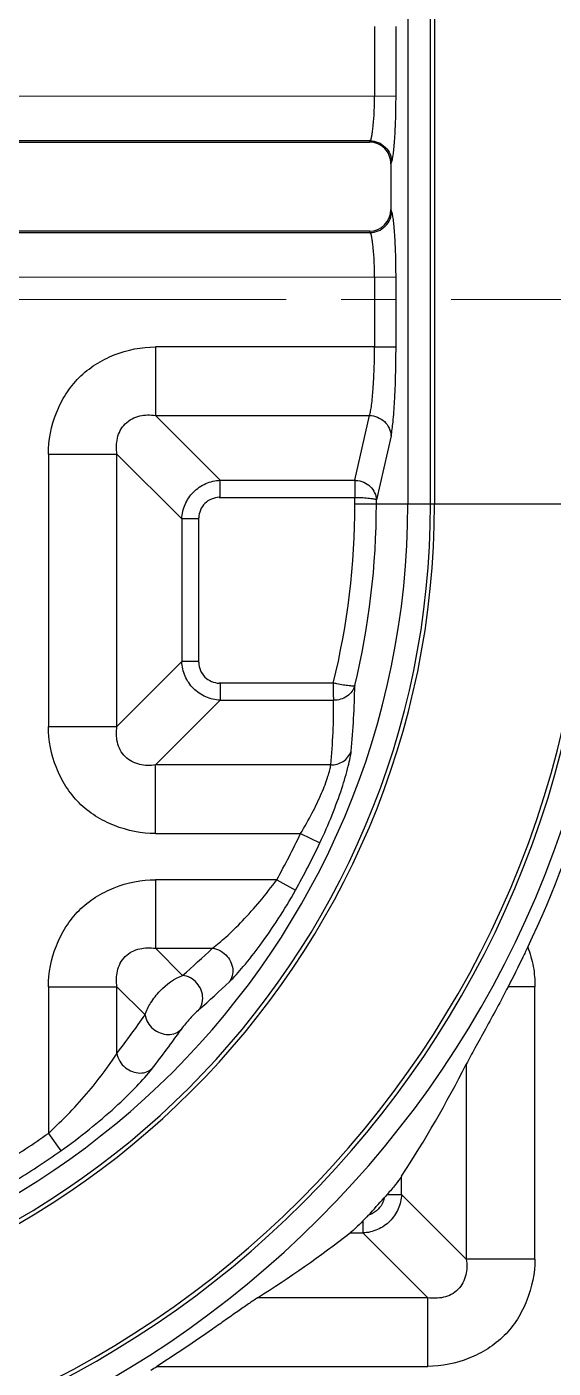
# Model space of a CAD drawing. Header units: millimetres. Extents: x 2432 to 4206, y 1282 to 1824.
# Drawn here: x 3871 to 3894.3, y 1497.5 to 1557 of the extents above; entities that cross this region are included whole.
import ezdxf

# ---------------------------------------------------------------- set-up
doc = ezdxf.new("R2010")
doc.units = ezdxf.units.MM
doc.linetypes.add('CENTER', pattern=[0.6, 0.375, -0.075, 0.075, -0.075])
doc.linetypes.add('HIDDEN', pattern=[0.2, 0.1, -0.1])
doc.layers.add('21', color=7, linetype='Continuous')
doc.layers.add('insert', color=85, linetype='Continuous', lineweight=20)

msp = doc.modelspace()

# ---------------------------------------------------------------- linework, layer by layer
at = {"layer": '21', "color": 7, "linetype": 'Continuous'}
for p, q in [((3887.879, 1563.956), (3887.879, 1535.816)), ((3888.884, 1535.816), (3888.884, 1563.956)), ((3889.062, 1563.956), (3889.062, 1535.816)), ((3886.401, 1556.988), (3886.401, 1553.898)), ((3887.353, 1553.898), (3887.353, 1556.989)), ((3887.353, 1553.898), (3848.937, 1553.87)), ((3886.209, 1551.918), (3851.738, 1551.923)), ((3886.181, 1551.857), (3886.209, 1551.918)), ((3851.918, 1551.857), (3886.181, 1551.857)), ((3887.126, 1550.9), (3887.16, 1550.978)), ((3887.126, 1550.9), (3887.126, 1548.872)), ((3887.16, 1548.794), (3887.126, 1548.872)), ((3851.738, 1547.849), (3886.209, 1547.854)), ((3886.181, 1547.915), (3851.918, 1547.915)), ((3886.209, 1547.854), (3886.181, 1547.915)), ((3848.937, 1545.902), (3887.353, 1545.874)), ((3886.401, 1545.874), (3886.401, 1542.784)), ((3887.353, 1542.783), (3887.353, 1545.874)), ((3876.688, 1542.784), (3876.688, 1539.744)), ((3886.401, 1542.784), (3876.688, 1542.784)), ((3886.401, 1542.784), (3887.353, 1542.783)), ((3876.688, 1539.744), (3886.18, 1539.744)), ((3876.688, 1539.744), (3879.561, 1536.871)), ((3885.523, 1536.869), (3886.18, 1539.744)), ((3887.132, 1538.84), (3886.483, 1536.003)), ((3871.937, 1538.033), (3871.937, 1525.961)), ((3871.937, 1538.033), (3874.978, 1538.033)), ((3874.978, 1525.961), (3874.978, 1538.033)), ((3877.851, 1535.16), (3874.978, 1538.033)), ((3879.561, 1536.11), (3879.561, 1536.871)), ((3879.561, 1536.871), (3885.523, 1536.869)), ((3879.516, 1536.11), (3885.528, 1536.11)), ((3885.531, 1535.816), (3885.528, 1536.11)), ((3886.483, 1535.816), (3886.483, 1536.003)), ((3897.728, 1535.816), (3885.531, 1535.816)), ((3877.851, 1535.16), (3877.851, 1528.834)), ((3878.611, 1535.16), (3877.851, 1535.16)), ((3878.611, 1528.79), (3878.611, 1535.205)), ((3874.978, 1525.961), (3877.851, 1528.834)), ((3878.611, 1528.834), (3877.851, 1528.834)), ((3884.571, 1527.881), (3879.516, 1527.884)), ((3879.561, 1527.884), (3879.561, 1527.123)), ((3879.561, 1527.123), (3876.688, 1524.251)), ((3879.561, 1527.123), (3884.585, 1527.123)), ((3871.937, 1525.961), (3874.978, 1525.961)), ((3884.46, 1524.251), (3876.688, 1524.251)), ((3876.688, 1521.21), (3876.688, 1524.251)), ((3876.688, 1521.21), (3883.118, 1521.21)), ((3883.118, 1521.21), (3883.978, 1520.802)), ((3882.065, 1519.167), (3876.688, 1519.167)), ((3876.688, 1519.167), (3876.688, 1516.126)), ((3882.065, 1519.167), (3882.896, 1518.703)), ((3876.688, 1516.126), (3879.211, 1516.126)), ((3876.688, 1516.126), (3877.889, 1514.925)), ((3871.937, 1514.416), (3874.978, 1514.416)), ((3871.937, 1514.416), (3871.937, 1507.922)), ((3876.223, 1513.171), (3874.978, 1514.416)), ((3874.978, 1511.477), (3874.978, 1514.416)), ((3893.511, 1514.416), (3892.32, 1514.416)), ((3893.511, 1502.343), (3893.511, 1514.416)), ((3890.471, 1510.985), (3890.471, 1502.343)), ((3871.937, 1507.922), (3872.485, 1507.144)), ((3887.598, 1505.216), (3887.598, 1506.016)), ((3886.963, 1505.216), (3887.598, 1505.216)), ((3887.598, 1505.216), (3890.471, 1502.343)), ((3885.887, 1504.041), (3885.887, 1503.506)), ((3885.318, 1503.506), (3885.887, 1503.506)), ((3888.76, 1500.633), (3885.887, 1503.506)), ((3893.511, 1502.343), (3890.471, 1502.343)), ((3888.76, 1500.633), (3881.217, 1500.633)), ((3888.76, 1497.592), (3888.76, 1500.633)), ((3876.748, 1497.592), (3888.76, 1497.592))]:
    msp.add_line(p, q, dxfattribs=at)
at = {"layer": '21', "color": 8, "linetype": 'HIDDEN'}
msp.add_arc((3841.218, 1549.886), 87.821, 218.45894, 155.70987, dxfattribs=at)
at = {"layer": '21', "color": 7, "linetype": 'Continuous'}
for centre, radius, start, end in [((3841.218, 1549.886), 86.815, 1.1311, 88.87139), ((3841.218, 1549.886), 85.811, 1.129, 88.87112), ((3841.218, 1549.886), 84.503, 2.75434, 87.24672), ((3841.218, 1549.886), 83.513, 2.75328, 87.24672), ((3841.218, 1549.886), 85.811, 270.6696, 358.87114), ((3852.273, 1535.816), 44.794, 270, 0), ((3852.273, 1535.816), 43.789, 270, 0), ((3852.273, 1535.816), 43.61, 270, 0), ((3852.273, 1535.816), 36.79, 270, 0), ((3852.273, 1535.816), 36.611, 270, 0), ((3852.273, 1535.816), 35.606, 270, 0), ((3852.273, 1535.816), 33.259, 346.19698, 360), ((3852.273, 1535.816), 34.211, 346.39307, 0), ((3850.027, 1528.238), 35.499, 354.53568, 359.24046), ((3852.273, 1535.816), 45.389, 334.36555, 344.64899), ((3852.273, 1535.816), 34.129, 330.80174, 334.66083), ((3852.273, 1535.816), 35.081, 330.80172, 334.66091), ((3851.452, 1545.345), 40.303, 310.99315, 313.53226), ((3851.612, 1544.225), 40.975, 311.22245, 313.7885), ((3843.621, 1535.834), 39.705, 322.16074, 325.19458), ((3843.966, 1536.278), 41.36, 321.96447, 324.95732), ((3841.188, 1536.161), 55.34, 326.99463, 332.94052), ((3852.273, 1535.816), 34.129, 301.08556, 305.18196), ((3852.273, 1535.816), 35.081, 301.08548, 305.18197), ((3852.273, 1535.816), 46.259, 317.04664, 318.32688), ((3852.273, 1535.816), 45.389, 302.23266, 302.63252)]:
    msp.add_arc(centre, radius, start, end, dxfattribs=at)
for centre, major_axis, ratio, start_param, end_param in [((3886.168, 1548.885), (-0.396, 0.888), 0.981863, 2.728558, 4.285729), ((3852.273, 1548.743), (0, 56.556), 0.973528, -2.588042, -2.497865)]:
    msp.add_ellipse(centre, major_axis=major_axis, ratio=ratio, start_param=start_param, end_param=end_param, dxfattribs=at)
for points, knots in [([(3886.209, 1551.918), (3886.227, 1551.945), (3886.256, 1552.025), (3886.289, 1552.172), (3886.32, 1552.371), (3886.359, 1552.722), (3886.392, 1553.236), (3886.401, 1553.668), (3886.401, 1553.898)], [0, 0, 0, 0, 0.049284, 0.125279, 0.226943, 0.351498, 0.654946, 1, 1, 1, 1]), ([(3887.16, 1550.978), (3887.179, 1551.023), (3887.207, 1551.144), (3887.241, 1551.365), (3887.272, 1551.662), (3887.311, 1552.178), (3887.344, 1552.931), (3887.353, 1553.561), (3887.353, 1553.898)], [0, 0, 0, 0, 0.049369, 0.12622, 0.229289, 0.35465, 0.656082, 1, 1, 1, 1]), ([(3886.209, 1551.918), (3886.327, 1551.917), (3886.574, 1551.867), (3886.895, 1551.657), (3887.108, 1551.341), (3887.159, 1551.095), (3887.16, 1550.978)], [0, 0, 0, 0, 0.241173, 0.501967, 0.761525, 1, 1, 1, 1]), ([(3887.126, 1550.9), (3887.126, 1551.024), (3887.078, 1551.274), (3886.87, 1551.593), (3886.555, 1551.807), (3886.305, 1551.857), (3886.181, 1551.857)], [0, 0, 0, 0, 0.250062, 0.500057, 0.750004, 1, 1, 1, 1]), ([(3886.209, 1547.854), (3886.327, 1547.855), (3886.574, 1547.905), (3886.895, 1548.115), (3887.108, 1548.432), (3887.159, 1548.677), (3887.16, 1548.794)], [0, 0, 0, 0, 0.241173, 0.501967, 0.761525, 1, 1, 1, 1]), ([(3887.353, 1545.874), (3887.353, 1546.211), (3887.344, 1546.841), (3887.311, 1547.594), (3887.272, 1548.11), (3887.241, 1548.407), (3887.207, 1548.628), (3887.179, 1548.749), (3887.16, 1548.794)], [0, 0, 0, 0, 0.343874, 0.64524, 0.770608, 0.873695, 0.950562, 1, 1, 1, 1]), ([(3886.401, 1545.874), (3886.401, 1546.104), (3886.392, 1546.536), (3886.359, 1547.05), (3886.32, 1547.401), (3886.289, 1547.6), (3886.256, 1547.747), (3886.227, 1547.827), (3886.209, 1547.854)], [0, 0, 0, 0, 0.34504, 0.648481, 0.773039, 0.874709, 0.950711, 1, 1, 1, 1]), ([(3871.937, 1538.033), (3871.937, 1538.653), (3872.131, 1539.592), (3872.687, 1540.708), (3873.272, 1541.447), (3874.013, 1542.029), (3875.125, 1542.595), (3876.068, 1542.784), (3876.688, 1542.784)], [0, 0, 0, 0, 0.249205, 0.37458, 0.499711, 0.62513, 0.750417, 1, 1, 1, 1]), ([(3886.18, 1539.744), (3886.2, 1539.808), (3886.233, 1539.962), (3886.292, 1540.352), (3886.348, 1540.973), (3886.391, 1541.833), (3886.401, 1542.457), (3886.401, 1542.784)], [0, 0, 0, 0, 0.066348, 0.154359, 0.38742, 0.678397, 1, 1, 1, 1]), ([(3887.132, 1538.84), (3887.176, 1539.04), (3887.237, 1539.55), (3887.301, 1540.442), (3887.343, 1541.555), (3887.353, 1542.36), (3887.353, 1542.783)], [0, 0, 0, 0, 0.155116, 0.388819, 0.678996, 1, 1, 1, 1]), ([(3874.978, 1538.033), (3874.945, 1538.264), (3874.946, 1538.631), (3875.111, 1539.086), (3875.334, 1539.389), (3875.637, 1539.611), (3876.092, 1539.776), (3876.457, 1539.777), (3876.688, 1539.744)], [0, 0, 0, 0, 0.243663, 0.370982, 0.500267, 0.629969, 0.756744, 1, 1, 1, 1]), ([(3886.18, 1539.744), (3886.298, 1539.741), (3886.541, 1539.685), (3886.954, 1539.438), (3887.126, 1539.072), (3887.132, 1538.841)], [0, 0, 0, 0, 0.249769, 0.512921, 1, 1, 1, 1]), ([(3877.851, 1535.16), (3877.86, 1535.38), (3877.961, 1535.82), (3878.341, 1536.381), (3878.901, 1536.76), (3879.341, 1536.861), (3879.561, 1536.871)], [0, 0, 0, 0, 0.249494, 0.500013, 0.750522, 1, 1, 1, 1]), ([(3885.523, 1536.869), (3885.52, 1536.771), (3885.524, 1536.518), (3885.526, 1536.265), (3885.528, 1536.11)], [0, 0, 0, 0, 0.387315, 1, 1, 1, 1]), ([(3885.574, 1536.868), (3885.692, 1536.86), (3885.925, 1536.803), (3886.221, 1536.609), (3886.424, 1536.331), (3886.479, 1536.111), (3886.483, 1536.003)], [0, 0, 0, 0, 0.260233, 0.515852, 0.762467, 1, 1, 1, 1]), ([(3879.516, 1536.118), (3879.284, 1536.107), (3878.805, 1535.916), (3878.614, 1535.437), (3878.603, 1535.205)], [0, 0, 0, 0, 0.500011, 1, 1, 1, 1]), ([(3885.528, 1536.11), (3885.644, 1536.11), (3885.862, 1536.104), (3886.119, 1536.086), (3886.29, 1536.063), (3886.382, 1536.046), (3886.443, 1536.028), (3886.476, 1536.013), (3886.483, 1536.003)], [0, 0, 0, 0, 0.361513, 0.673895, 0.797761, 0.894722, 0.962141, 1, 1, 1, 1]), ([(3879.561, 1527.123), (3879.341, 1527.133), (3878.901, 1527.234), (3878.34, 1527.613), (3877.961, 1528.174), (3877.86, 1528.614), (3877.851, 1528.834)], [0, 0, 0, 0, 0.249492, 0.50001, 0.75052, 1, 1, 1, 1]), ([(3878.603, 1528.789), (3878.614, 1528.558), (3878.805, 1528.078), (3879.284, 1527.887), (3879.516, 1527.876)], [0, 0, 0, 0, 0.500016, 1, 1, 1, 1]), ([(3884.571, 1527.881), (3884.569, 1527.726), (3884.567, 1527.512), (3884.571, 1527.259), (3884.579, 1527.161), (3884.585, 1527.123)], [0, 0, 0, 0, 0.613768, 0.846846, 1, 1, 1, 1]), ([(3885.523, 1527.768), (3885.47, 1527.581), (3885.208, 1527.23), (3884.792, 1527.118), (3884.585, 1527.123)], [0, 0, 0, 0, 0.484811, 1, 1, 1, 1]), ([(3885.523, 1527.768), (3885.516, 1527.76), (3885.486, 1527.752), (3885.402, 1527.747), (3885.243, 1527.761), (3885.008, 1527.797), (3884.829, 1527.831), (3884.732, 1527.85)], [0, 0, 0, 0, 0.039349, 0.105617, 0.320546, 0.629758, 1, 1, 1, 1]), ([(3884.46, 1524.251), (3884.501, 1524.729), (3884.576, 1525.685), (3884.591, 1526.644), (3884.585, 1527.123)], [0, 0, 0, 0, 0.500522, 1, 1, 1, 1]), ([(3876.688, 1521.21), (3876.068, 1521.21), (3875.129, 1521.404), (3874.013, 1521.96), (3873.274, 1522.545), (3872.692, 1523.286), (3872.126, 1524.398), (3871.937, 1525.341), (3871.937, 1525.961)], [0, 0, 0, 0, 0.249205, 0.37458, 0.499711, 0.62513, 0.750418, 1, 1, 1, 1]), ([(3876.688, 1524.251), (3876.457, 1524.218), (3876.09, 1524.219), (3875.635, 1524.384), (3875.333, 1524.607), (3875.11, 1524.91), (3874.946, 1525.365), (3874.944, 1525.73), (3874.978, 1525.961)], [0, 0, 0, 0, 0.243664, 0.370983, 0.500266, 0.629965, 0.756742, 1, 1, 1, 1]), ([(3883.978, 1520.802), (3884.171, 1521.21), (3884.52, 1522.005), (3884.938, 1523.14), (3885.194, 1523.991), (3885.319, 1524.542), (3885.356, 1524.764), (3885.365, 1524.858)], [0, 0, 0, 0, 0.314738, 0.605542, 0.843704, 0.934067, 1, 1, 1, 1]), ([(3884.46, 1524.25), (3884.65, 1524.249), (3885.042, 1524.356), (3885.301, 1524.678), (3885.365, 1524.858)], [0, 0, 0, 0, 0.498192, 1, 1, 1, 1]), ([(3883.118, 1521.21), (3883.301, 1521.508), (3883.634, 1522.097), (3884.044, 1522.945), (3884.292, 1523.59), (3884.415, 1524.01), (3884.451, 1524.179), (3884.46, 1524.251)], [0, 0, 0, 0, 0.314931, 0.607018, 0.845644, 0.935044, 1, 1, 1, 1]), ([(3871.937, 1514.416), (3871.937, 1515.035), (3872.131, 1515.974), (3872.687, 1517.09), (3873.272, 1517.83), (3874.013, 1518.411), (3875.125, 1518.977), (3876.068, 1519.167), (3876.688, 1519.167)], [0, 0, 0, 0, 0.249205, 0.37458, 0.49971, 0.62513, 0.750417, 1, 1, 1, 1]), ([(3879.211, 1516.126), (3879.42, 1516.28), (3879.876, 1516.673), (3880.581, 1517.364), (3881.338, 1518.212), (3881.826, 1518.838), (3882.065, 1519.167)], [0, 0, 0, 0, 0.186113, 0.430967, 0.708234, 1, 1, 1, 1]), ([(3879.967, 1514.645), (3880.185, 1514.854), (3880.656, 1515.385), (3881.38, 1516.31), (3882.156, 1517.441), (3882.653, 1518.269), (3882.896, 1518.703)], [0, 0, 0, 0, 0.18047, 0.423391, 0.702705, 1, 1, 1, 1]), ([(3874.978, 1514.416), (3874.945, 1514.647), (3874.946, 1515.013), (3875.111, 1515.469), (3875.334, 1515.771), (3875.637, 1515.994), (3876.092, 1516.158), (3876.457, 1516.159), (3876.688, 1516.126)], [0, 0, 0, 0, 0.243663, 0.370981, 0.500264, 0.629963, 0.756741, 1, 1, 1, 1]), ([(3879.211, 1516.126), (3879.46, 1516.098), (3879.926, 1515.84), (3880.114, 1515.352), (3880.114, 1515.123)], [0, 0, 0, 0, 0.522384, 1, 1, 1, 1]), ([(3893.194, 1516.18), (3893.122, 1516.031), (3892.837, 1515.44), (3892.545, 1514.852), (3892.32, 1514.415)], [0, 0, 0, 0, 0.251853, 1, 1, 1, 1]), ([(3893.194, 1516.18), (3893.302, 1515.9), (3893.471, 1515.319), (3893.513, 1514.716), (3893.511, 1514.416)], [0, 0, 0, 0, 0.499959, 1, 1, 1, 1]), ([(3880.114, 1515.123), (3880.114, 1515.08), (3880.102, 1514.912), (3880.039, 1514.748), (3879.967, 1514.645)], [0, 0, 0, 0, 0.253866, 1, 1, 1, 1]), ([(3876.223, 1513.17), (3876.283, 1513.356), (3876.472, 1513.74), (3876.984, 1514.39), (3877.512, 1514.782), (3877.889, 1514.925)], [0, 0, 0, 0, 0.236199, 0.511688, 1, 1, 1, 1]), ([(3878.783, 1513.913), (3878.783, 1514.153), (3878.588, 1514.642), (3878.127, 1514.896), (3877.889, 1514.925)], [0, 0, 0, 0, 0.500342, 1, 1, 1, 1]), ([(3878.614, 1513.405), (3878.641, 1513.44), (3878.74, 1513.591), (3878.783, 1513.777), (3878.783, 1513.913)], [0, 0, 0, 0, 0.243635, 1, 1, 1, 1]), ([(3892.32, 1514.416), (3891.995, 1513.786), (3891.505, 1512.88), (3890.88, 1511.741), (3890.593, 1511.224), (3890.471, 1510.985)], [0, 0, 0, 0, 0.544995, 0.793403, 1, 1, 1, 1]), ([(3878.614, 1513.405), (3878.476, 1513.283), (3878.203, 1513.001), (3877.949, 1512.7), (3877.829, 1512.529)], [0, 0, 0, 0, 0.469655, 1, 1, 1, 1]), ([(3876.223, 1513.171), (3876.258, 1512.937), (3876.531, 1512.49), (3877.016, 1512.306), (3877.257, 1512.306)], [0, 0, 0, 0, 0.494942, 1, 1, 1, 1]), ([(3877.257, 1512.306), (3877.364, 1512.306), (3877.575, 1512.342), (3877.757, 1512.458), (3877.829, 1512.529)], [0, 0, 0, 0, 0.512853, 1, 1, 1, 1]), ([(3871.937, 1507.922), (3872.257, 1508.228), (3872.884, 1508.827), (3873.724, 1509.758), (3874.327, 1510.53), (3874.736, 1511.094), (3874.907, 1511.353), (3874.978, 1511.477)], [0, 0, 0, 0, 0.28318, 0.554347, 0.801564, 0.909054, 1, 1, 1, 1]), ([(3874.977, 1511.477), (3875.011, 1511.229), (3875.286, 1510.775), (3875.772, 1510.596), (3876, 1510.596)], [0, 0, 0, 0, 0.522357, 1, 1, 1, 1]), ([(3872.485, 1507.144), (3872.918, 1507.449), (3873.743, 1508.071), (3874.869, 1509.035), (3875.798, 1509.936), (3876.331, 1510.523), (3876.543, 1510.794)], [0, 0, 0, 0, 0.290485, 0.566132, 0.811774, 1, 1, 1, 1]), ([(3876, 1510.596), (3876.1, 1510.596), (3876.297, 1510.628), (3876.471, 1510.729), (3876.543, 1510.794)], [0, 0, 0, 0, 0.506606, 1, 1, 1, 1]), ([(3887.598, 1506.016), (3887.516, 1505.89), (3887.305, 1505.622), (3887.088, 1505.36), (3886.963, 1505.216)], [0, 0, 0, 0, 0.442331, 1, 1, 1, 1]), ([(3887.598, 1505.216), (3887.588, 1504.997), (3887.487, 1504.556), (3887.108, 1503.996), (3886.547, 1503.617), (3886.107, 1503.515), (3885.887, 1503.506)], [0, 0, 0, 0, 0.249494, 0.500013, 0.750522, 1, 1, 1, 1]), ([(3886.825, 1505.06), (3886.812, 1504.97), (3886.692, 1504.634), (3886.386, 1504.359), (3886.13, 1504.295)], [0, 0, 0, 0, 0.254344, 1, 1, 1, 1]), ([(3885.887, 1504.041), (3885.784, 1503.934), (3885.598, 1503.752), (3885.406, 1503.575), (3885.318, 1503.506)], [0, 0, 0, 0, 0.569205, 1, 1, 1, 1]), ([(3893.511, 1502.343), (3893.511, 1501.724), (3893.317, 1500.785), (3892.761, 1499.669), (3892.176, 1498.929), (3891.435, 1498.348), (3890.323, 1497.782), (3889.381, 1497.592), (3888.76, 1497.592)], [0, 0, 0, 0, 0.249205, 0.37458, 0.499711, 0.62513, 0.750417, 1, 1, 1, 1]), ([(3890.471, 1502.343), (3890.504, 1502.112), (3890.502, 1501.746), (3890.337, 1501.29), (3890.114, 1500.988), (3889.812, 1500.765), (3889.356, 1500.601), (3888.991, 1500.6), (3888.76, 1500.633)], [0, 0, 0, 0, 0.243663, 0.370981, 0.500265, 0.629966, 0.756742, 1, 1, 1, 1]), ([(3881.217, 1500.633), (3881.082, 1500.547), (3880.787, 1500.344), (3880.314, 1500.014), (3879.782, 1499.641), (3879.01, 1499.1), (3878.001, 1498.406), (3877.171, 1497.863), (3876.748, 1497.592)], [0, 0, 0, 0, 0.089051, 0.198368, 0.320257, 0.44975, 0.721369, 1, 1, 1, 1])]:
    msp.add_open_spline(points, degree=3, knots=knots, dxfattribs=at)
for points in [[(3885.574, 1536.868), (3885.557, 1536.87), (3885.54, 1536.87), (3885.523, 1536.869)], [(3884.732, 1527.85), (3884.678, 1527.859), (3884.624, 1527.869), (3884.571, 1527.881)], [(3886.962, 1505.216), (3886.92, 1505.167), (3886.877, 1505.118), (3886.834, 1505.069)], [(3886.123, 1504.288), (3886.046, 1504.206), (3885.968, 1504.124), (3885.889, 1504.043)]]:
    msp.add_open_spline(points, degree=3, dxfattribs=at)
at = {"layer": 'insert', "color": 1, "linetype": 'CENTER', "ltscale": 32.512}
msp.add_line((3675.213, 1544.886), (3995.213, 1544.886), dxfattribs=at)

doc.saveas('drawing.dxf')
